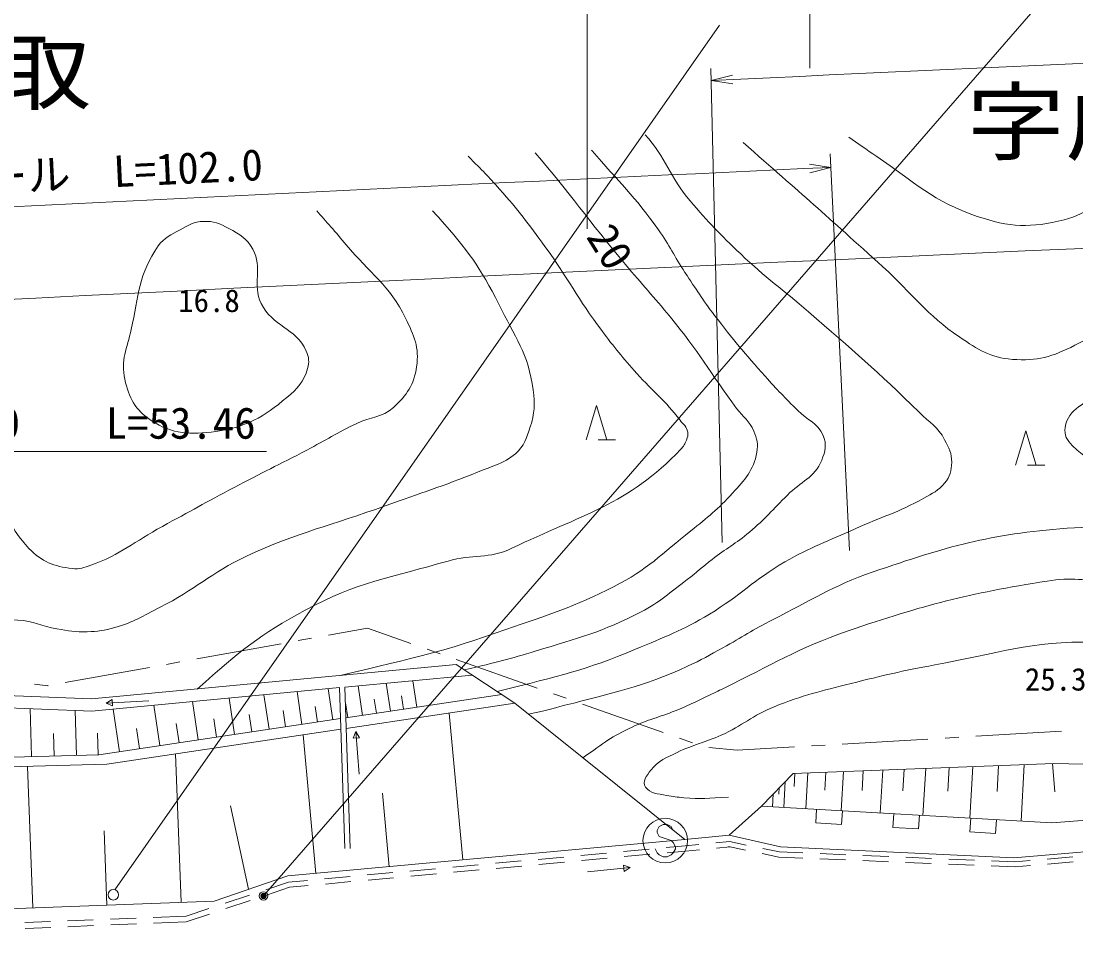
# Model space of a CAD drawing. Units: millimetres, scale not verified. Extents: x 40000 to 680000, y 20000 to 380000.
# Drawn here: x 117264 to 178754, y 298593 to 351794 of the extents above; entities that cross this region are included whole.
import ezdxf
from ezdxf.enums import TextEntityAlignment as Align

# ---------------------------------------------------------------- set-up
doc = ezdxf.new("R2010")
doc.units = ezdxf.units.MM
doc.header["$LTSCALE"] = 1000
doc.header["$PDMODE"] = 32
doc.header["$PDSIZE"] = 500
for name, color, linetype, lineweight in [('M-BGD', 7, 'Continuous', 13), ('M-BMK-ROW', 30, 'Continuous', 13), ('M-STR-HTXT', 7, 'Continuous', 13), ('M-STR-STRC', 7, 'Continuous', 13)]:
    doc.layers.add(name, color=color, linetype=linetype, lineweight=lineweight)
doc.layers.add('M-BMK-HTXT', color=7, linetype='Continuous')
doc.styles.add('ＭＳ ゴシック', font='')
doc.styles.get('ＭＳ ゴシック').set_extended_font_data('MS Gothic')

msp = doc.modelspace()

# ---------------------------------------------------------------- linework, layer by layer
at = {"layer": 'M-BGD'}
for p, q in [((150207, 327383), (150807, 329383)), ((150807, 329383), (151407, 327383)), ((175238, 325919), (175838, 327919)), ((175838, 327919), (176438, 325919)), ((150907, 327383), (151907, 327383)), ((175938, 325919), (176938, 325919)), ((146052, 312036), (142628, 314291)), ((143562, 313676), (136129, 312974)), ((137162, 311330), (136905, 313048)), ((138791, 311574), (138548, 313203)), ((140337, 311805), (140106, 313350)), ((131725, 310518), (131424, 312530)), ((133634, 310803), (133349, 312712)), ((135444, 311074), (135174, 312884)), ((136145, 303567), (135830, 312946)), ((136445, 303578), (136129, 312974)), ((136189, 311185), (145282, 312544)), ((139564, 311689), (139448, 312462)), ((122217, 312046), (122583, 312252)), ((124714, 312170), (122217, 312046)), ((122601, 311877), (122217, 312046)), ((122583, 312252), (122601, 311877)), ((125354, 309566), (125001, 311924)), ((127591, 309900), (127256, 312137)), ((129712, 310217), (129395, 312339)), ((134539, 310938), (134404, 311844)), ((136303, 311202), (136175, 312061)), ((136210, 310566), (146052, 312036)), ((137977, 311452), (137855, 312267)), ((155956, 304086), (146052, 312036)), ((117875, 308930), (117801, 311724)), ((120496, 309000), (120426, 311621)), ((122996, 309213), (122624, 311699)), ((130719, 310367), (130568, 311374)), ((132679, 310660), (132537, 311615)), ((143010, 302902), (142227, 311465)), ((124175, 309390), (123998, 310569)), ((126472, 309733), (126305, 310851)), ((128651, 310058), (128493, 311119)), ((119185, 308965), (119150, 310275)), ((121752, 309034), (121718, 310290)), ((134447, 302118), (133709, 310192)), ((136625, 310000), (136784, 310387)), ((136999, 310027), (136625, 310000)), ((136970, 307894), (136784, 310387)), ((136784, 310387), (136999, 310027)), ((126589, 300438), (126265, 309080)), ((117947, 300114), (117638, 308358)), ((166353, 308099), (166286, 306959)), ((167494, 308143), (167349, 305643)), ((168745, 308191), (168673, 306941)), ((169997, 308238), (169838, 305498)), ((171368, 308291), (171289, 306921)), ((172739, 308343), (172565, 305340)), ((174242, 308401), (174155, 306899)), ((175745, 308458), (175554, 305166)), ((177393, 308521), (177520, 306877)), ((161811, 307479), (161724, 305969)), ((162372, 307947), (162328, 307192)), ((163128, 307976), (163007, 305895)), ((164169, 308016), (164109, 306975)), ((165211, 308056), (165079, 305774)), ((161463, 307121), (161441, 306743)), ((138729, 302510), (138337, 306791)), ((161115, 306762), (161071, 306007)), ((130528, 301194), (129474, 306062)), ((158547, 304339), (160418, 306045)), ((163640, 305858), (163594, 305059)), ((165091, 304972), (165138, 305771)), ((163594, 305059), (165091, 304972)), ((168133, 305597), (168086, 304799)), ((169584, 304712), (169630, 305510)), ((172625, 305336), (172579, 304538)), ((174076, 304451), (174122, 305250)), ((122268, 300276), (122106, 304597)), ((168086, 304799), (169584, 304712)), ((172579, 304538), (174076, 304451)), ((156773, 303799), (155974, 303721)), ((158567, 303974), (157768, 303896)), ((159533, 303773), (158567, 303974)), ((151386, 303301), (149892, 303165)), ((153875, 303529), (152381, 303392)), ((153921, 303232), (152427, 303095)), ((155974, 303721), (154871, 303620)), ((156003, 303422), (154917, 303323)), ((156802, 303501), (156003, 303422)), ((158596, 303676), (157797, 303598)), ((159484, 303477), (158505, 303681)), ((158505, 303681), (158596, 303676)), ((161442, 303070), (160463, 303273)), ((161479, 303369), (160512, 303570)), ((162844, 303311), (161479, 303369)), ((165342, 303207), (163843, 303270)), ((167840, 303102), (166341, 303165)), ((143917, 302618), (142423, 302482)), ((146406, 302846), (144913, 302709)), ((146452, 302549), (144958, 302412)), ((148896, 303074), (147402, 302937)), ((148941, 302777), (147448, 302640)), ((151431, 303004), (149937, 302868)), ((152387, 302606), (152778, 302455)), ((152423, 302232), (152387, 302606)), ((162829, 303012), (161442, 303070)), ((165327, 302907), (163828, 302970)), ((167825, 302802), (166326, 302865)), ((170322, 302698), (168824, 302761)), ((170338, 302997), (168839, 303060)), ((172820, 302593), (171322, 302656)), ((172836, 302893), (171337, 302956)), ((175207, 302493), (173819, 302551)), ((175200, 302794), (173835, 302851)), ((176087, 302870), (175200, 302794)), ((176102, 302570), (175207, 302493)), ((178578, 303084), (177083, 302956)), ((178593, 302785), (177099, 302656)), ((136448, 301935), (134954, 301798)), ((138938, 302163), (137444, 302026)), ((141427, 302390), (139933, 302254)), ((141473, 302093), (139979, 301957)), ((143962, 302321), (142469, 302184)), ((150290, 302214), (152778, 302455)), ((152778, 302455), (152423, 302232)), ((132855, 301606), (131531, 301168)), ((132918, 301311), (131564, 300859)), ((133958, 301707), (132855, 301606)), ((134004, 301410), (132918, 301311)), ((136493, 301638), (135000, 301501)), ((138983, 301866), (137489, 301729)), ((130582, 300854), (129158, 300383)), ((128208, 300069), (126885, 299631)), ((130615, 300543), (129192, 300068)), ((123968, 299517), (122469, 299459)), ((126885, 299631), (124967, 299556)), ((128244, 299751), (126890, 299300)), ((118972, 299323), (117473, 299265)), ((118994, 298968), (117496, 298905)), ((121470, 299420), (119971, 299362)), ((121492, 299073), (119994, 299010)), ((123990, 299178), (122491, 299115)), ((126890, 299300), (124989, 299220))]:
    msp.add_line(p, q, dxfattribs=at)
for points in [[(265962, 311909), (252821, 315669), (232692, 313927), (214680, 310523), (198384, 308054), (177469, 308524), (162262, 307943), (160418, 306045)], [(142628, 314291), (121368, 312284), (100019, 313127), (80687, 313110), (74643, 312884), (71073, 311921), (68163, 310763), (65801, 309143), (64165, 307299), (63852, 305596), (63828, 304636)], [(135830, 312946), (121387, 311583), (100822, 312394)], [(160418, 306045), (177345, 305063), (265962, 311909)], [(100791, 308473), (121804, 309035), (135890, 311140)], [(100786, 307907), (122266, 308482), (135911, 310521)], [(158547, 304339), (161531, 303669), (175131, 303022), (182927, 303684), (271522, 310197)], [(158547, 304339), (155956, 304086), (132804, 301968), (128515, 300510), (82068, 298769), (63207, 298593)]]:
    msp.add_lwpolyline(points, dxfattribs=at)
for points, knots in [([(146850, 311395), (147863, 311622), (148139, 311702), (148960, 311915), (151797, 312650), (153444, 312973), (156111, 314188), (156939, 314565), (157374, 314838), (158174, 315273), (159315, 315895), (159917, 316314), (161076, 316901), (163335, 318046), (164537, 318861), (166931, 319688), (171211, 321166), (173725, 321898), (178241, 322240), (180613, 322419), (181975, 322096), (184295, 321569), (186381, 321096), (187391, 320254), (189488, 319830), (192501, 319219), (194245, 318532), (197300, 318874), (198701, 319031), (199541, 319098), (200813, 319705), (204044, 321247), (205542, 322738), (208181, 325158), (212523, 329142), (214356, 331973), (218165, 336470), (219680, 338260), (220343, 339425), (221967, 341117), (223400, 342611), (224227, 343441), (225857, 344717), (227886, 346305), (229058, 347219), (231400, 348296)], [0, 0, 0, 0, 1, 1, 1, 2, 2, 2, 3, 3, 3, 4, 4, 4, 5, 5, 5, 6, 6, 6, 7, 7, 7, 8, 8, 8, 9, 9, 9, 10, 10, 10, 11, 11, 11, 12, 12, 12, 13, 13, 13, 14, 14, 14, 15, 15, 15, 15]), ([(189672, 346222), (189573, 344058), (189345, 342087), (188454, 339538), (187620, 337153), (186947, 335753), (185153, 333975), (183434, 332271), (182074, 331780), (180230, 330213), (179345, 329462), (178303, 329257), (178130, 328109), (178064, 327670), (178230, 327364), (178545, 327052), (180077, 325536), (181577, 325585), (183596, 324831), (187166, 323499), (189228, 322427), (193038, 322384), (196964, 322339), (199350, 322874), (202813, 324724), (204851, 325812), (205699, 326920), (207271, 328613), (209103, 330586), (209953, 331846), (211611, 333967), (212909, 335628), (213485, 336679), (214859, 338278), (216053, 339668), (216949, 340233), (218188, 341584), (220373, 343966), (221309, 345860), (223342, 347895)], [0, 0, 0, 0, 1, 1, 1, 2, 2, 2, 3, 3, 3, 4, 4, 4, 5, 5, 5, 6, 6, 6, 7, 7, 7, 8, 8, 8, 9, 9, 9, 10, 10, 10, 11, 11, 11, 12, 12, 12, 13, 13, 13, 13]), ([(153645, 345174), (154868, 343823), (155086, 342704), (156264, 341314), (157343, 340040), (158006, 339375), (159212, 338221), (160681, 336816), (161642, 336184), (163172, 334847), (165731, 332610), (167201, 331393), (169614, 328999), (170221, 328397), (170714, 328153), (171097, 327388), (171337, 326908), (171532, 326615), (171513, 326078), (171496, 325578), (171424, 325247), (171101, 324865), (170722, 324416), (170391, 324277), (169880, 323988), (168395, 323147), (167445, 322912), (165892, 322205), (164281, 321471), (163324, 321162), (161792, 320275), (159983, 319228), (159184, 318306), (157393, 317230), (155798, 316272), (154803, 315912), (153088, 315190), (150051, 313911), (148834, 313694), (145023, 312714)], [0, 0, 0, 0, 1, 1, 1, 2, 2, 2, 3, 3, 3, 4, 4, 4, 5, 5, 5, 6, 6, 6, 7, 7, 7, 8, 8, 8, 9, 9, 9, 10, 10, 10, 11, 11, 11, 12, 12, 12, 13, 13, 13, 13]), ([(150012, 308857), (151280, 309762), (151692, 310086), (152890, 310651), (153838, 311098), (154429, 311207), (155401, 311599), (156343, 311979), (156849, 312243), (157764, 312685), (157938, 312769), (158033, 312821), (158208, 312904), (161025, 314258), (162520, 315237), (165476, 316252), (169893, 317768), (172461, 318427), (177073, 319160), (178496, 319386), (179326, 319217), (180760, 319084), (184699, 318720), (186686, 317348), (190423, 316052), (191460, 315693), (191928, 315174), (192997, 314929), (195950, 314255), (197631, 313659), (200660, 313733), (201933, 313764), (202671, 313826), (203887, 314207), (204989, 314553), (205636, 314790), (206550, 315497), (209401, 317703), (210210, 319769), (212491, 322560), (215116, 325771), (216454, 327676), (219016, 330937), (221691, 334342), (222841, 336562), (225909, 339617), (227697, 341398), (228724, 342491), (230981, 343620), (233112, 344687), (234480, 345107), (236859, 345258), (240425, 345485), (242419, 344693), (245912, 343937), (249607, 343137), (251790, 342888), (255230, 341318), (258073, 340020), (259486, 338932), (262126, 337260), (263138, 336619), (263730, 336282), (264643, 335506), (266885, 333599), (267688, 332062), (269474, 329723), (270949, 327791), (272042, 326820), (272961, 324570), (273677, 322814), (274107, 321768), (274195, 319874), (274242, 318879), (274186, 318247), (273716, 317369), (272954, 315947), (271811, 315702), (270434, 314862), (269070, 314029), (268252, 313593), (266715, 313157), (265497, 312812), (264979, 312736), (263523, 312607)], [0, 0, 0, 0, 1, 1, 1, 2, 2, 2, 3, 3, 3, 4, 4, 4, 5, 5, 5, 6, 6, 6, 7, 7, 7, 8, 8, 8, 9, 9, 9, 10, 10, 10, 11, 11, 11, 12, 12, 12, 13, 13, 13, 14, 14, 14, 15, 15, 15, 16, 16, 16, 17, 17, 17, 18, 18, 18, 19, 19, 19, 20, 20, 20, 21, 21, 21, 22, 22, 22, 23, 23, 23, 24, 24, 24, 25, 25, 25, 26, 26, 26, 27, 27, 27, 28, 28, 28, 28]), ([(165521, 345022), (166019, 344670), (166552, 344303), (167141, 343903), (169341, 342407), (170475, 341277), (172993, 340415), (174871, 339772), (176148, 339721), (178070, 340215), (179502, 340582), (180152, 341304), (181192, 342355), (181510, 342676), (181775, 342969), (182007, 343259)], [0, 0, 0, 0, 1, 1, 1, 2, 2, 2, 3, 3, 3, 4, 4, 4, 5, 5, 5, 5]), ([(159350, 344716), (162804, 341689), (164187, 340482), (167506, 337468), (169260, 335876), (170019, 334703), (171979, 333373), (173056, 332643), (173751, 332186), (175048, 332079), (176500, 331960), (177389, 332236), (178688, 332899), (180811, 333983), (182116, 334720), (183484, 336672), (184213, 337712), (184411, 338428), (184893, 339602), (185489, 341052), (185994, 342032), (186374, 343259)], [0, 0, 0, 0, 1, 1, 1, 2, 2, 2, 3, 3, 3, 4, 4, 4, 5, 5, 5, 6, 6, 6, 7, 7, 7, 7]), ([(127538, 312866), (130140, 315172), (131154, 316009), (133828, 317459), (136851, 319097), (138849, 319367), (142151, 320326), (143578, 320741), (144544, 320421), (145881, 321070), (149889, 323014), (152660, 323599), (155720, 326837), (155889, 327016), (155954, 327149), (156048, 327377), (156118, 327548), (156150, 327661), (156124, 327844), (156079, 328164), (155871, 328281), (155675, 328538), (154799, 329688), (154125, 330177), (153162, 331253), (152319, 332195), (151871, 332746), (151109, 333754), (149715, 335598), (149167, 336797), (147800, 338662), (146817, 340002), (146269, 340762), (145157, 341998), (144463, 342770), (144216, 343036), (143318, 343919)], [0, 0, 0, 0, 1, 1, 1, 2, 2, 2, 3, 3, 3, 4, 4, 4, 5, 5, 5, 6, 6, 6, 7, 7, 7, 8, 8, 8, 9, 9, 9, 10, 10, 10, 11, 11, 11, 12, 12, 12, 12]), ([(147225, 344113), (149253, 341782), (150366, 340144), (152492, 337612), (153507, 336403), (154119, 335763), (155119, 334541), (156743, 332555), (157447, 331285), (158975, 329223), (159360, 328703), (159735, 328502), (159974, 327900), (160155, 327446), (160245, 327143), (160156, 326663), (159957, 325598), (159466, 325082), (158738, 324280), (157876, 323331), (157301, 322884), (156299, 322083), (154619, 320739), (153760, 319822), (151844, 318843), (149474, 317634), (148023, 317212), (145515, 316325), (141826, 315020), (140452, 314753), (135860, 313652)], [0, 0, 0, 0, 1, 1, 1, 2, 2, 2, 3, 3, 3, 4, 4, 4, 5, 5, 5, 6, 6, 6, 7, 7, 7, 8, 8, 8, 9, 9, 9, 10, 10, 10, 10]), ([(143102, 313979), (145098, 314444), (145668, 314601), (147288, 315090), (149727, 315825), (151140, 316188), (153402, 317361), (154539, 317951), (155065, 318471), (156091, 319240), (156675, 319677), (156965, 319968), (157542, 320415), (158377, 321061), (158915, 321333), (159724, 322011), (160650, 322786), (161078, 323321), (161934, 324172), (162724, 324956), (163512, 325170), (163935, 326199), (164150, 326724), (164241, 327127), (164017, 327648), (163698, 328390), (163104, 328516), (162539, 329093), (161785, 329864), (161352, 330288), (160635, 331093), (159439, 332435), (158788, 333206), (157695, 334634), (156970, 335580), (156620, 336152), (155965, 337148), (155337, 338104), (155073, 338696), (154416, 339631), (153066, 341555), (152076, 342455), (150548, 344241), (150537, 344253), (150527, 344265), (150517, 344277)], [0, 0, 0, 0, 1, 1, 1, 2, 2, 2, 3, 3, 3, 4, 4, 4, 5, 5, 5, 6, 6, 6, 7, 7, 7, 8, 8, 8, 9, 9, 9, 10, 10, 10, 11, 11, 11, 12, 12, 12, 13, 13, 13, 14, 14, 14, 15, 15, 15, 15]), ([(110621, 312708), (111051, 313531), (111212, 313814), (111702, 314445), (112275, 315181), (112612, 315630), (113408, 316116), (114077, 316524), (114547, 316583), (115314, 316739), (115993, 316878), (116391, 316916), (117083, 316880), (117988, 316833), (118452, 316517), (119347, 316376), (120032, 316268), (120421, 316175), (121114, 316200), (121752, 316222), (122114, 316279), (122729, 316448), (123818, 316746), (124356, 317128), (125366, 317632), (127407, 318652), (128327, 319641), (130396, 320604), (133447, 322023), (135332, 322391), (138493, 323543), (140595, 324309), (141804, 324660), (143873, 325512), (144757, 325876), (145354, 325954), (146076, 326582), (146601, 327038), (146726, 327476), (146943, 328137), (147208, 328942), (147222, 329459), (147113, 330299), (146843, 332385), (146047, 333416), (145107, 335298), (144056, 337405), (143252, 338503), (141684, 340260), (141537, 340425), (141391, 340581), (141248, 340729)], [0, 0, 0, 0, 1, 1, 1, 2, 2, 2, 3, 3, 3, 4, 4, 4, 5, 5, 5, 6, 6, 6, 7, 7, 7, 8, 8, 8, 9, 9, 9, 10, 10, 10, 11, 11, 11, 12, 12, 12, 13, 13, 13, 14, 14, 14, 15, 15, 15, 16, 16, 16, 17, 17, 17, 17]), ([(112578, 340729), (112795, 339219), (113101, 337861), (113436, 335975), (114063, 332434), (114246, 330398), (115298, 326960), (116027, 324578), (116005, 322865), (117725, 321063), (118478, 320275), (119172, 320020), (120254, 319881), (120677, 319827), (120925, 319938), (121327, 320080), (123074, 320698), (123869, 321458), (125498, 322342), (127133, 323229), (128039, 323745), (129684, 324613), (131328, 325482), (132271, 325927), (133918, 326790), (135059, 327388), (135668, 327781), (136828, 328343), (137650, 328742), (138292, 328670), (138971, 329281), (139763, 329994), (140166, 330598), (140322, 331652), (140488, 332770), (140173, 333457), (139680, 334473), (138740, 336407), (137596, 337103), (136217, 338753), (135587, 339508), (135034, 340138), (134509, 340729)], [0, 0, 0, 0, 1, 1, 1, 2, 2, 2, 3, 3, 3, 4, 4, 4, 5, 5, 5, 6, 6, 6, 7, 7, 7, 8, 8, 8, 9, 9, 9, 10, 10, 10, 11, 11, 11, 12, 12, 12, 13, 13, 13, 14, 14, 14, 14]), ([(126544, 339632), (125996, 339339), (125626, 339194), (125263, 338690), (124094, 337070), (124127, 335773), (123689, 333823), (123438, 332707), (123061, 332035), (123311, 330918), (123555, 329831), (123922, 329132), (124851, 328518), (126094, 327696), (127137, 327673), (128614, 327880), (130393, 328128), (131385, 328710), (132762, 329863), (133381, 330381), (133752, 330763), (133967, 331541), (134074, 331926), (134046, 332195), (133883, 332560), (133276, 333923), (131916, 333996), (131260, 335336), (130712, 336458), (131377, 337402), (130774, 338495), (130426, 339127), (130015, 339365), (129380, 339707), (128849, 339993), (128496, 340145), (127893, 340122), (127333, 340101), (127038, 339897), (126544, 339632)], [0, 0, 0, 0, 1, 1, 1, 2, 2, 2, 3, 3, 3, 4, 4, 4, 5, 5, 5, 6, 6, 6, 7, 7, 7, 8, 8, 8, 9, 9, 9, 10, 10, 10, 11, 11, 11, 12, 12, 12, 13, 13, 13, 13]), ([(189741, 308248), (190393, 308809), (190839, 309180), (191028, 310011), (191208, 310808), (191116, 311373), (190704, 312078), (189865, 313513), (188606, 313648), (187083, 314314), (184439, 315469), (182695, 315562), (179811, 315603), (176145, 315654), (174125, 314937), (170521, 314271), (168602, 313916), (167537, 313661), (165645, 313184), (163873, 312738), (162861, 312517), (161167, 311834), (159895, 311321), (159327, 310730), (158075, 310170), (157094, 309731), (156476, 309644), (155511, 309170), (154863, 308851), (154420, 308709), (153978, 308137), (153731, 307817), (153442, 307461), (153661, 307151), (153941, 306755), (154385, 306775), (154890, 306663), (155280, 306577), (155506, 306569), (155904, 306531), (156916, 306431), (157295, 306493), (158509, 306564)], [0, 0, 0, 0, 1, 1, 1, 2, 2, 2, 3, 3, 3, 4, 4, 4, 5, 5, 5, 6, 6, 6, 7, 7, 7, 8, 8, 8, 9, 9, 9, 10, 10, 10, 11, 11, 11, 12, 12, 12, 13, 13, 13, 14, 14, 14, 14])]:
    msp.add_open_spline(points, degree=3, knots=knots, dxfattribs=at)
at = {"layer": 'M-BMK-ROW'}
for p, q in [((135183, 316004), (137465, 316415)), ((137465, 316415), (139993, 315522)), ((127506, 314621), (132427, 315507)), ((133411, 315685), (134199, 315827)), ((140936, 315189), (141690, 314923)), ((125735, 314302), (126522, 314444)), ((142633, 314590), (147348, 312924)), ((119830, 313238), (124751, 314125)), ((118051, 313142), (118828, 313058)), ((118828, 313058), (118846, 313061)), ((148291, 312591), (149045, 312325)), ((149988, 311992), (154702, 310327)), ((155645, 309994), (156400, 309727)), ((165137, 309656), (170128, 309951)), ((171126, 310010), (171925, 310057)), ((172923, 310116), (177914, 310411)), ((157355, 309449), (159005, 309293)), ((159005, 309293), (162342, 309491)), ((163340, 309550), (164138, 309597))]:
    msp.add_line(p, q, dxfattribs=at)
at = {"layer": 'M-STR-HTXT'}
for p, q in [((158139, 321403), (157477, 349032)), ((157494, 348333), (158731, 348641)), ((157494, 348333), (158754, 348142)), ((165548, 320930), (164438, 344055)), ((164476, 343268), (163216, 343460)), ((164476, 343268), (163239, 342960))]:
    msp.add_line(p, q, dxfattribs=at)
msp.add_lwpolyline([(100044, 311935), (97818, 326703), (131568, 326703)], dxfattribs=at)
for centre, start, end in [((765745, -12667060), 92.1912, 92.67567), ((765700, -12677842), 91.46521, 93.08997), ((765723, -12672451), 92.64483, 93.08997)]:
    msp.add_arc(centre, 13029599, start, end, dxfattribs=at)
at = {"layer": 'M-STR-STRC'}
for p, q in [((150272, 359505), (150272, 339686)), ((131399, 300804), (177412, 353728)), ((163242, 352196), (163242, 349053)), ((157968, 351555), (122735, 301163)), ((154458, 304858), (154340, 304622)), ((154340, 304622), (154340, 304504)), ((154340, 304504), (154458, 304267)), ((154695, 304976), (154458, 304858)), ((154931, 304976), (154695, 304976)), ((155167, 304858), (154931, 304976)), ((155285, 304622), (155167, 304858)), ((154458, 304267), (155167, 304031)), ((155167, 304031), (155285, 303913)), ((155285, 303913), (155404, 303676)), ((154340, 303322), (154222, 303558)), ((154458, 303204), (154340, 303322)), ((154695, 303086), (154458, 303204)), ((155167, 303204), (154931, 303086)), ((155285, 303322), (155167, 303204)), ((155404, 303558), (155285, 303322)), ((155404, 303676), (155404, 303558)), ((154931, 303086), (154695, 303086))]:
    msp.add_line(p, q, dxfattribs=at)
for centre, radius in [((154813, 304031), 1300), ((122641, 300873), 305), ((131399, 300804), 150), ((131399, 300804), 120), ((131399, 300804), 90), ((131399, 300804), 60), ((131399, 300804), 30)]:
    msp.add_circle(centre, radius, dxfattribs=at)
msp.add_point((131399, 300804), dxfattribs=at)

# ---------------------------------------------------------------- texts
at = {"layer": 'M-BGD', "style": 'ＭＳ ゴシック'}
msp.add_text('20', height=1833, rotation=301.722, dxfattribs=at).set_placement((149702, 338938), align=Align.BOTTOM_LEFT)
for s, p in [('16.8', (126423, 334443)), ('25.3', (175780, 312379))]:
    msp.add_text(s, height=1320, dxfattribs=at).set_placement(p, align=Align.BOTTOM_LEFT)
at = {"layer": 'M-BMK-HTXT', "style": 'ＭＳ ゴシック', "width": 1.15}
for s, p in [('字梶取', (112720, 345900)), ('字成田山', (183872, 342978))]:
    msp.add_text(s, height=3666, dxfattribs=at).set_placement(p, align=Align.BOTTOM_CENTER)
at = {"layer": 'M-STR-HTXT', "style": 'ＭＳ ゴシック'}
msp.add_text('ガードレール\u3000L=102.0', height=1833, rotation=2.748, dxfattribs=at).set_placement((118323, 341353), align=Align.BOTTOM_CENTER)
msp.add_text('ヒューム管φ1.20\u3000\u3000L=53.46', height=1833, dxfattribs=at).set_placement((97818, 326903), align=Align.BOTTOM_LEFT)

doc.saveas('drawing.dxf')
